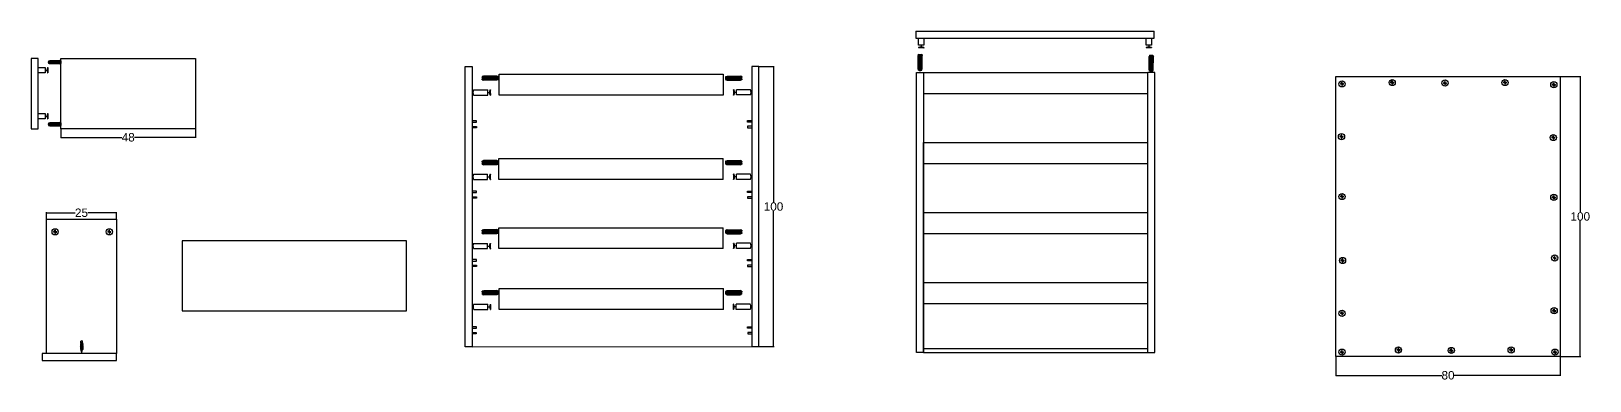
# Model space of a CAD drawing. Header units: inches. Extents: x -8 to 1551, y -417 to 323.
# Drawn here: x 995 to 1551, y -417 to -292 of the extents above; entities that cross this region are included whole.
import ezdxf

# ---------------------------------------------------------------- set-up
doc = ezdxf.new("R2010")
doc.units = ezdxf.units.IN
doc.header["$MEASUREMENT"] = 0
doc.styles.get("Standard").update_dxf_attribs({"font": 'Arial.ttf'})
doc.dimstyles.get("Standard").update_dxf_attribs({"dimtxt": 0.18, "dimasz": 0.18, "dimexe": 0.18, "dimexo": 0.0625, "dimgap": 0.09, "dimtad": 0, "dimtih": 1, "dimtoh": 1, "dimdec": 4, "dimzin": 0, "dimdsep": 46, "dimtxsty": 'Standard', "dimcen": 0.09, "dimadec": 0, "dimazin": 0, "dimtfac": 1, "dimtdec": 4, "dimtofl": 0, "dimtmove": 0, "dimatfit": 3, "dimfxl": 1, "dimtolj": 1, "dimtzin": 0, "dimarcsym": 0})

# ---------------------------------------------------------------- blocks, each defined once
blk = doc.blocks.new('Vite a croce a testa troncoconica - 10 mm da sopra')
at = {"color": 0, "linetype": 'Continuous'}
for p, q in [((-0.9, 0.9), (-5, 0.9)), ((-0.9, 0.9), (-0.9, 5)), ((0.9, 0.9), (-0.9, 0.9)), ((-0.9, 0.9), (-0.9, -0.9)), ((0.9, 0.9), (0.9, 5)), ((0.9, 0.9), (5, 0.9)), ((0.9, 0.9), (0.9, -0.9)), ((-0.9, -0.9), (-5, -0.9)), ((0.9, -0.9), (-0.9, -0.9)), ((-0.9, -0.9), (-0.9, -5)), ((0.9, -0.9), (0.9, -5)), ((0.9, -0.9), (5, -0.9))]:
    blk.add_line(p, q, dxfattribs=at)
blk.add_circle((0, 0), 9.84, dxfattribs=at)
for start, end in [(169.7597, 190.2403), (79.7597, 100.2403), (349.7597, 10.2403), (259.7597, 280.2403)]:
    blk.add_arc((0, 0), 5.09, start, end, dxfattribs=at)
blk = doc.blocks.new('_ArchTick')
at = {"color": 0, "linetype": 'ByBlock', "const_width": 0.15}
blk.add_lwpolyline([(-0.5, -0.5), (0.5, 0.5)], dxfattribs=at)
blk = doc.blocks.new('*D38')
at = {"color": 0, "lineweight": -2, "transparency": 16777216}
for p, q in [((1460.56, -408.4), (1460.56, -415.24)), ((1540.56, -408.4), (1540.56, -415.24)), ((1460.56, -415.06), (1498.35, -415.06)), ((1540.56, -415.06), (1502.78, -415.06))]:
    blk.add_line(p, q, dxfattribs=at)
at = {"layer": 'Defpoints', "color": 0, "transparency": 16777216}
for p in [(1460.56, -408.34), (1540.56, -408.34), (1540.56, -415.06)]:
    blk.add_point(p, dxfattribs=at)
at = {"color": 0, "lineweight": -2, "transparency": 16777216, "xscale": 0.18, "yscale": 0.18, "zscale": 0.18, "rotation": 180}
blk.add_blockref('_ArchTick', (1460.56, -415.06), dxfattribs=at)
at = {"color": 0, "lineweight": -2, "transparency": 16777216, "xscale": 0.18, "yscale": 0.18, "zscale": 0.18}
blk.add_blockref('_ArchTick', (1540.56, -415.06), dxfattribs=at)
at = {"color": 0, "transparency": 16777216, "insert": (1500.56, -415.06), "char_height": 3, "attachment_point": 5}
blk.add_mtext('\\A1;80', dxfattribs=at)
blk = doc.blocks.new('*D39')
at = {"color": 0, "lineweight": -2, "transparency": 16777216}
for p, q in [((1540.63, -308.34), (1547.93, -308.34)), ((1547.75, -308.34), (1547.75, -356.72)), ((1547.75, -408.34), (1547.75, -359.95)), ((1540.63, -408.34), (1547.93, -408.34))]:
    blk.add_line(p, q, dxfattribs=at)
at = {"layer": 'Defpoints', "color": 0, "transparency": 16777216}
for p in [(1540.56, -308.34), (1540.56, -408.34), (1547.75, -408.34)]:
    blk.add_point(p, dxfattribs=at)
at = {"color": 0, "lineweight": -2, "transparency": 16777216, "xscale": 0.18, "yscale": 0.18, "zscale": 0.18}
for p, rotation in [((1547.75, -308.34), 90), ((1547.75, -408.34), 270)]:
    blk.add_blockref('_ArchTick', p, dxfattribs=dict(at, rotation=rotation))
at = {"color": 0, "transparency": 16777216, "insert": (1547.75, -358.34), "char_height": 3, "attachment_point": 5}
blk.add_mtext('\\A1;100', dxfattribs=at)
blk = doc.blocks.new('*D40')
at = {"color": 0, "lineweight": -2, "transparency": 16777216}
for p, q in [((1254.69, -304.81), (1260.08, -304.81)), ((1259.9, -304.81), (1259.9, -353.2)), ((1259.9, -404.81), (1259.9, -356.42)), ((1254.69, -404.81), (1260.08, -404.81))]:
    blk.add_line(p, q, dxfattribs=at)
at = {"layer": 'Defpoints', "color": 0, "transparency": 16777216}
for p in [(1254.62, -304.81), (1259.9, -304.81), (1254.62, -404.81)]:
    blk.add_point(p, dxfattribs=at)
at = {"color": 0, "lineweight": -2, "transparency": 16777216, "xscale": 0.18, "yscale": 0.18, "zscale": 0.18}
for p, rotation in [((1259.9, -304.81), 90), ((1259.9, -404.81), 270)]:
    blk.add_blockref('_ArchTick', p, dxfattribs=dict(at, rotation=rotation))
at = {"color": 0, "transparency": 16777216, "insert": (1259.9, -354.81), "char_height": 3, "attachment_point": 5}
blk.add_mtext('\\A1;100', dxfattribs=at)
blk = doc.blocks.new('*D41')
at = {"color": 0, "lineweight": -2, "transparency": 16777216}
for p, q in [((1005.65, -327.05), (1005.65, -330.27)), ((1053.65, -327.05), (1053.65, -330.27)), ((1005.65, -330.09), (1027.35, -330.09)), ((1053.65, -330.09), (1031.95, -330.09))]:
    blk.add_line(p, q, dxfattribs=at)
at = {"layer": 'Defpoints', "color": 0, "transparency": 16777216}
for p in [(1005.65, -326.99), (1053.65, -326.99), (1053.65, -330.09)]:
    blk.add_point(p, dxfattribs=at)
at = {"color": 0, "lineweight": -2, "transparency": 16777216, "xscale": 0.18, "yscale": 0.18, "zscale": 0.18, "rotation": 180}
blk.add_blockref('_ArchTick', (1005.65, -330.09), dxfattribs=at)
at = {"color": 0, "lineweight": -2, "transparency": 16777216, "xscale": 0.18, "yscale": 0.18, "zscale": 0.18}
blk.add_blockref('_ArchTick', (1053.65, -330.09), dxfattribs=at)
at = {"color": 0, "transparency": 16777216, "insert": (1029.65, -330.09), "char_height": 3, "attachment_point": 5}
blk.add_mtext('\\A1;48', dxfattribs=at)
blk = doc.blocks.new('*D42')
at = {"color": 0, "lineweight": -2, "transparency": 16777216}
for p, q in [((1000.48, -359.25), (1000.48, -356.84)), ((1000.48, -357.02), (1010.7, -357.02)), ((1025.48, -357.02), (1015.25, -357.02)), ((1025.48, -359.25), (1025.48, -356.84))]:
    blk.add_line(p, q, dxfattribs=at)
at = {"layer": 'Defpoints', "color": 0, "transparency": 16777216}
for p in [(1000.48, -359.31), (1025.48, -357.02), (1025.48, -359.31)]:
    blk.add_point(p, dxfattribs=at)
at = {"color": 0, "lineweight": -2, "transparency": 16777216, "xscale": 0.18, "yscale": 0.18, "zscale": 0.18, "rotation": 180}
blk.add_blockref('_ArchTick', (1000.48, -357.02), dxfattribs=at)
at = {"color": 0, "lineweight": -2, "transparency": 16777216, "xscale": 0.18, "yscale": 0.18, "zscale": 0.18}
blk.add_blockref('_ArchTick', (1025.48, -357.02), dxfattribs=at)
at = {"color": 0, "transparency": 16777216, "insert": (1012.98, -357.02), "char_height": 3, "attachment_point": 5}
blk.add_mtext('\\A1;25', dxfattribs=at)

msp = doc.modelspace()

# ---------------------------------------------------------------- linework, layer by layer
for p, q in [((1310.72, -292.17), (1395.72, -292.17)), ((1310.72, -292.17), (1310.72, -294.67)), ((1310.72, -294.67), (1390.72, -294.67)), ((1311.64, -294.7), (1313.52, -294.7)), ((1311.64, -297.2), (1311.64, -294.7)), ((1311.64, -294.7), (1313.52, -294.7)), ((1313.52, -294.7), (1313.52, -297.2)), ((1390.72, -294.67), (1395.72, -294.67)), ((1392.86, -294.66), (1394.74, -294.66)), ((1392.86, -297.16), (1392.86, -294.66)), ((1392.86, -294.66), (1394.74, -294.66)), ((1394.74, -294.66), (1394.74, -297.16)), ((1395.72, -294.67), (1395.72, -292.17)), ((1313.52, -297.2), (1311.64, -297.2)), ((1311.66, -298.02), (1311.66, -298.03)), ((1311.66, -298.03), (1311.66, -298.18)), ((1312.61, -297.2), (1312.61, -297.86)), ((1313.55, -298.05), (1313.55, -298.2)), ((1394.74, -297.16), (1392.86, -297.16)), ((1392.88, -297.97), (1392.88, -297.98)), ((1392.88, -297.98), (1392.88, -298.13)), ((1393.83, -297.16), (1393.83, -297.81)), ((1394.77, -298.01), (1394.77, -298.16)), ((997.53, -301.99), (995.03, -301.99)), ((995.03, -301.99), (995.03, -326.99)), ((997.53, -326.99), (997.53, -301.99)), ((997.53, -305.2), (1000, -305.2)), ((1000, -305.2), (1000, -307.08)), ((1000.84, -305.17), (1000.99, -305.17)), ((1001.15, -303.16), (1005.62, -303.17)), ((1001.15, -303.3), (1005.62, -303.3)), ((1001.17, -303.02), (1005.62, -303.03)), ((1001.17, -303.43), (1005.62, -303.44)), ((1001.21, -302.89), (1005.64, -302.9)), ((1001.21, -303.56), (1005.64, -303.57)), ((1001.24, -303.64), (1001.62, -303.77)), ((1001.27, -302.75), (1001.63, -302.61)), ((1001.27, -302.75), (1005.65, -302.77)), ((1001.41, -303.7), (1005.52, -303.71)), ((1001.62, -303.77), (1005.28, -303.8)), ((1001.63, -302.61), (1005.29, -302.64)), ((1005.65, -303.67), (1005.28, -303.8)), ((1005.65, -302.77), (1005.29, -302.64)), ((1005.65, -326.99), (1005.65, -301.99)), ((1005.65, -301.99), (1053.65, -301.99)), ((1053.65, -301.99), (1053.65, -326.99)), ((1149.92, -404.84), (1149.92, -304.84)), ((1149.92, -304.84), (1152.42, -304.84)), ((1152.42, -304.84), (1152.42, -404.84)), ((1152.42, -304.84), (1152.42, -329.84)), ((1252.12, -304.81), (1252.12, -404.81)), ((1252.12, -304.81), (1252.12, -329.81)), ((1254.62, -304.81), (1252.12, -304.81)), ((1252.12, -304.81), (1252.12, -404.81)), ((1252.12, -304.81), (1252.12, -329.81)), ((1254.62, -404.81), (1254.62, -304.81)), ((1311.47, -305.6), (1311.5, -300.9)), ((1311.65, -306.06), (1311.47, -305.6)), ((1311.67, -300.41), (1311.5, -300.9)), ((1311.65, -306.06), (1311.67, -300.41)), ((1311.82, -306.14), (1311.83, -300.44)), ((1311.99, -306.19), (1312, -300.46)), ((1312.17, -306.22), (1312.18, -300.47)), ((1312.35, -306.22), (1312.35, -300.47)), ((1312.51, -306.19), (1312.52, -300.46)), ((1312.69, -306.14), (1312.7, -300.44)), ((1312.78, -306.1), (1312.96, -305.61)), ((1312.82, -300.41), (1312.99, -300.91)), ((1312.86, -305.88), (1312.88, -300.61)), ((1312.96, -305.61), (1312.99, -300.91)), ((1393.91, -305.91), (1393.94, -301.21)), ((1394.12, -300.72), (1393.94, -301.21)), ((1394.09, -306.37), (1394.12, -300.72)), ((1394.27, -306.46), (1394.28, -300.75)), ((1394.44, -306.51), (1394.45, -300.78)), ((1394.61, -306.53), (1394.62, -300.79)), ((1394.79, -306.53), (1394.8, -300.79)), ((1394.96, -306.51), (1394.97, -300.78)), ((1395.13, -306.46), (1395.14, -300.75)), ((1395.26, -300.73), (1395.43, -301.22)), ((1395.31, -306.2), (1395.33, -300.92)), ((1395.4, -305.92), (1395.43, -301.22)), ((1000, -307.08), (997.53, -307.08)), ((1000, -306.11), (1000.65, -306.11)), ((1000.81, -307.06), (1000.82, -307.06)), ((1000.82, -307.06), (1000.97, -307.06)), ((1155.97, -308.42), (1156.46, -308.24)), ((1161.62, -308.39), (1155.97, -308.42)), ((1155.97, -309.56), (1156.47, -309.73)), ((1161.7, -308.57), (1156, -308.58)), ((1161.7, -309.43), (1156, -309.44)), ((1161.75, -308.74), (1156.02, -308.75)), ((1161.75, -309.26), (1156.02, -309.27)), ((1161.78, -308.91), (1156.03, -308.92)), ((1161.78, -309.09), (1156.03, -309.1)), ((1161.44, -309.61), (1156.16, -309.63)), ((1161.16, -308.22), (1156.46, -308.24)), ((1161.16, -309.71), (1156.47, -309.73)), ((1161.62, -308.39), (1161.16, -308.22)), ((1161.66, -309.53), (1161.16, -309.71)), ((1161.96, -307.53), (1241.96, -307.53)), ((1161.96, -314.99), (1161.96, -307.53)), ((1241.96, -307.53), (1241.96, -314.99)), ((1242.77, -308.89), (1248.51, -308.9)), ((1242.77, -309.07), (1248.51, -309.07)), ((1242.79, -308.72), (1248.52, -308.72)), ((1242.79, -309.24), (1248.52, -309.25)), ((1242.84, -308.54), (1248.55, -308.56)), ((1242.84, -309.41), (1248.55, -309.42)), ((1242.89, -309.51), (1243.38, -309.68)), ((1242.93, -308.37), (1243.39, -308.19)), ((1242.93, -308.37), (1248.58, -308.39)), ((1243.1, -309.58), (1248.38, -309.61)), ((1243.38, -309.68), (1248.08, -309.71)), ((1243.39, -308.19), (1248.09, -308.22)), ((1248.57, -309.54), (1248.08, -309.71)), ((1248.58, -308.39), (1248.09, -308.22)), ((1310.92, -406.95), (1310.92, -306.95)), ((1310.92, -306.95), (1313.42, -306.95)), ((1313.42, -306.95), (1313.42, -406.95)), ((1313.42, -306.95), (1393.42, -306.95)), ((1313.42, -306.95), (1313.42, -314.41)), ((1393.42, -406.95), (1393.42, -306.95)), ((1395.92, -306.95), (1393.42, -306.95)), ((1394.09, -306.37), (1393.91, -305.91)), ((1395.23, -306.41), (1395.4, -305.92)), ((1395.92, -406.95), (1395.92, -306.95)), ((1460.56, -408.34), (1460.56, -308.34)), ((1460.56, -308.34), (1540.56, -308.34)), ((1540.56, -308.34), (1540.56, -408.34)), ((1152.91, -313.1), (1157.91, -313.1)), ((1152.91, -314.98), (1157.91, -314.98)), ((1157.91, -314.98), (1157.91, -313.1)), ((1157.91, -314.07), (1158.56, -314.07)), ((1158.72, -313.12), (1158.73, -313.12)), ((1158.73, -313.12), (1158.88, -313.12)), ((1158.76, -315.01), (1158.91, -315.01)), ((1241.96, -314.99), (1161.96, -314.99)), ((1245.79, -314.99), (1245.64, -314.99)), ((1245.81, -313.1), (1245.66, -313.1)), ((1245.82, -313.1), (1245.81, -313.1)), ((1246.63, -314.05), (1245.98, -314.05)), ((1251.64, -313.08), (1246.64, -313.08)), ((1246.64, -314.96), (1246.64, -313.08)), ((1251.64, -314.96), (1246.64, -314.96)), ((1313.42, -314.41), (1393.42, -314.41)), ((997.52, -321.57), (999.99, -321.57)), ((999.99, -321.57), (999.99, -323.45)), ((999.99, -322.48), (1000.64, -322.48)), ((1000.84, -321.55), (1000.99, -321.55)), ((995.03, -326.99), (997.53, -326.99)), ((999.99, -323.45), (997.52, -323.45)), ((1000.81, -323.43), (1000.81, -323.43)), ((1000.81, -323.43), (1000.96, -323.43)), ((1001.15, -325.33), (1005.62, -325.33)), ((1001.15, -325.47), (1005.62, -325.47)), ((1001.17, -325.19), (1005.63, -325.2)), ((1001.17, -325.6), (1005.63, -325.6)), ((1001.21, -325.06), (1005.64, -325.07)), ((1001.21, -325.73), (1005.64, -325.74)), ((1001.24, -325.81), (1001.63, -325.94)), ((1001.27, -324.92), (1001.63, -324.78)), ((1001.27, -324.92), (1005.66, -324.94)), ((1001.41, -325.87), (1005.52, -325.88)), ((1001.63, -324.78), (1005.29, -324.8)), ((1001.63, -325.94), (1005.28, -325.96)), ((1005.66, -325.84), (1005.28, -325.96)), ((1005.66, -324.94), (1005.29, -324.8)), ((1053.65, -326.99), (1005.65, -326.99)), ((1152.38, -326.16), (1153.88, -326.16)), ((1153.88, -326.66), (1152.38, -326.66)), ((1153.93, -324.16), (1152.43, -324.16)), ((1152.43, -324.66), (1153.93, -324.66)), ((1153.88, -326.16), (1153.88, -326.66)), ((1153.93, -324.66), (1153.93, -324.16)), ((1250.62, -324.63), (1250.62, -324.13)), ((1250.62, -324.13), (1252.12, -324.13)), ((1252.12, -324.63), (1250.62, -324.63)), ((1252.16, -326.14), (1250.66, -326.14)), ((1250.66, -326.14), (1250.66, -326.64)), ((1250.66, -326.64), (1252.16, -326.64)), ((1152.42, -329.84), (1152.42, -354.84)), ((1252.12, -329.81), (1252.12, -354.81)), ((1252.12, -329.81), (1252.12, -354.81)), ((1313.42, -356.95), (1313.42, -331.95)), ((1313.42, -331.95), (1393.42, -331.95)), ((1313.42, -331.95), (1313.42, -339.41)), ((1155.96, -338.57), (1156.45, -338.39)), ((1161.61, -338.54), (1155.96, -338.57)), ((1161.7, -338.72), (1155.99, -338.73)), ((1161.75, -338.89), (1156.02, -338.89)), ((1161.77, -339.06), (1156.03, -339.07)), ((1161.15, -338.36), (1156.45, -338.39)), ((1161.61, -338.54), (1161.15, -338.36)), ((1161.95, -337.67), (1241.95, -337.67)), ((1161.95, -345.14), (1161.95, -337.67)), ((1241.95, -345.14), (1241.95, -337.67)), ((1242.77, -339.04), (1248.52, -339.05)), ((1242.77, -339.22), (1248.52, -339.22)), ((1242.79, -338.87), (1248.53, -338.87)), ((1242.85, -338.69), (1248.55, -338.7)), ((1242.93, -338.52), (1243.39, -338.34)), ((1242.93, -338.52), (1248.58, -338.54)), ((1243.39, -338.34), (1248.09, -338.37)), ((1248.58, -338.54), (1248.09, -338.37)), ((1152.9, -343.25), (1157.9, -343.25)), ((1155.97, -339.71), (1156.46, -339.88)), ((1161.7, -339.58), (1155.99, -339.59)), ((1161.75, -339.41), (1156.02, -339.42)), ((1161.77, -339.24), (1156.03, -339.25)), ((1161.44, -339.76), (1156.16, -339.78)), ((1161.16, -339.85), (1156.46, -339.88)), ((1157.9, -345.13), (1157.9, -343.25)), ((1157.9, -344.22), (1158.56, -344.22)), ((1158.72, -343.27), (1158.73, -343.27)), ((1158.73, -343.27), (1158.88, -343.27)), ((1161.65, -339.68), (1161.16, -339.85)), ((1242.8, -339.38), (1248.53, -339.4)), ((1242.85, -339.56), (1248.55, -339.57)), ((1242.89, -339.66), (1243.38, -339.83)), ((1243.11, -339.73), (1248.38, -339.75)), ((1243.38, -339.83), (1248.08, -339.86)), ((1245.82, -343.25), (1245.67, -343.25)), ((1245.82, -343.25), (1245.82, -343.25)), ((1246.64, -344.19), (1245.98, -344.19)), ((1251.64, -343.23), (1246.64, -343.23)), ((1246.64, -345.11), (1246.64, -343.23)), ((1248.57, -339.69), (1248.08, -339.86)), ((1313.42, -339.41), (1393.42, -339.41)), ((1153.93, -349.31), (1152.43, -349.31)), ((1152.43, -349.81), (1153.93, -349.81)), ((1152.9, -345.13), (1157.9, -345.13)), ((1153.93, -349.81), (1153.93, -349.31)), ((1158.75, -345.16), (1158.9, -345.16)), ((1241.95, -345.14), (1161.95, -345.14)), ((1245.79, -345.13), (1245.64, -345.13)), ((1251.64, -345.11), (1246.64, -345.11)), ((1250.62, -349.79), (1250.62, -349.29)), ((1250.62, -349.29), (1252.12, -349.29)), ((1252.12, -349.79), (1250.62, -349.79)), ((1152.38, -351.31), (1153.88, -351.31)), ((1153.88, -351.81), (1152.38, -351.81)), ((1152.42, -354.84), (1152.42, -379.84)), ((1153.88, -351.31), (1153.88, -351.81)), ((1252.16, -351.29), (1250.66, -351.29)), ((1250.66, -351.29), (1250.66, -351.79)), ((1250.66, -351.79), (1252.16, -351.79)), ((1252.12, -354.81), (1252.12, -379.81)), ((1252.12, -354.81), (1252.12, -379.81)), ((1000.48, -407.31), (1000.48, -359.31)), ((1000.48, -359.31), (1025.48, -359.31)), ((1025.48, -359.31), (1025.48, -407.31)), ((1313.42, -381.95), (1313.42, -356.95)), ((1313.42, -356.95), (1393.42, -356.95)), ((1313.42, -356.95), (1313.42, -364.41)), ((1155.96, -363.25), (1156.45, -363.07)), ((1161.61, -363.22), (1155.96, -363.25)), ((1155.97, -364.39), (1156.46, -364.56)), ((1161.7, -363.4), (1155.99, -363.41)), ((1161.7, -364.26), (1155.99, -364.27)), ((1161.75, -363.57), (1156.02, -363.57)), ((1161.75, -364.09), (1156.02, -364.1)), ((1161.77, -363.74), (1156.03, -363.75)), ((1161.77, -363.92), (1156.03, -363.93)), ((1161.44, -364.44), (1156.16, -364.46)), ((1161.15, -363.04), (1156.45, -363.07)), ((1161.16, -364.53), (1156.46, -364.56)), ((1161.61, -363.22), (1161.15, -363.04)), ((1161.65, -364.36), (1161.16, -364.53)), ((1161.95, -362.35), (1241.95, -362.35)), ((1161.95, -369.82), (1161.95, -362.35)), ((1241.95, -369.82), (1241.95, -362.35)), ((1242.77, -363.72), (1248.52, -363.73)), ((1242.77, -363.9), (1248.52, -363.9)), ((1242.79, -363.55), (1248.53, -363.55)), ((1242.8, -364.06), (1248.53, -364.08)), ((1242.85, -363.37), (1248.55, -363.38)), ((1242.85, -364.24), (1248.55, -364.25)), ((1242.89, -364.34), (1243.38, -364.51)), ((1242.93, -363.2), (1243.39, -363.02)), ((1242.93, -363.2), (1248.58, -363.22)), ((1243.11, -364.41), (1248.38, -364.43)), ((1243.38, -364.51), (1248.08, -364.54)), ((1243.39, -363.02), (1248.09, -363.05)), ((1248.57, -364.37), (1248.08, -364.54)), ((1248.58, -363.22), (1248.09, -363.05)), ((1313.42, -364.41), (1393.42, -364.41)), ((1128.92, -367.08), (1048.92, -367.08)), ((1048.92, -367.08), (1048.92, -392.08)), ((1128.92, -392.08), (1128.92, -367.08)), ((1152.9, -367.93), (1157.9, -367.93)), ((1152.9, -369.81), (1157.9, -369.81)), ((1157.9, -369.81), (1157.9, -367.93)), ((1157.9, -368.9), (1158.56, -368.9)), ((1158.72, -367.95), (1158.73, -367.95)), ((1158.73, -367.95), (1158.88, -367.95)), ((1158.75, -369.84), (1158.9, -369.84)), ((1241.95, -369.82), (1161.95, -369.82)), ((1245.79, -369.81), (1245.64, -369.81)), ((1245.82, -367.93), (1245.67, -367.93)), ((1245.82, -367.93), (1245.82, -367.93)), ((1246.64, -368.87), (1245.98, -368.87)), ((1251.64, -367.91), (1246.64, -367.91)), ((1246.64, -369.79), (1246.64, -367.91)), ((1251.64, -369.79), (1246.64, -369.79)), ((1152.39, -375.75), (1153.89, -375.75)), ((1153.89, -376.25), (1152.39, -376.25)), ((1153.94, -373.75), (1152.44, -373.75)), ((1152.44, -374.25), (1153.94, -374.25)), ((1153.89, -375.75), (1153.89, -376.25)), ((1153.94, -374.25), (1153.94, -373.75)), ((1250.6, -374.23), (1250.6, -373.73)), ((1250.6, -373.73), (1252.1, -373.73)), ((1252.1, -374.23), (1250.6, -374.23)), ((1252.15, -375.73), (1250.65, -375.73)), ((1250.65, -375.73), (1250.65, -376.23)), ((1250.65, -376.23), (1252.15, -376.23)), ((1313.42, -406.95), (1313.42, -381.95)), ((1313.42, -381.95), (1393.42, -381.95)), ((1313.42, -381.95), (1313.42, -389.41)), ((1156, -385), (1156.5, -384.83)), ((1161.66, -384.98), (1156, -385)), ((1156.01, -386.15), (1156.5, -386.32)), ((1161.74, -386.02), (1156.03, -386.03)), ((1161.74, -385.15), (1156.04, -385.16)), ((1161.79, -385.33), (1156.06, -385.33)), ((1161.79, -385.84), (1156.06, -385.86)), ((1161.82, -385.5), (1156.07, -385.51)), ((1161.82, -385.68), (1156.07, -385.68)), ((1161.48, -386.19), (1156.2, -386.21)), ((1161.19, -384.8), (1156.5, -384.83)), ((1161.2, -386.29), (1156.5, -386.32)), ((1161.66, -384.98), (1161.19, -384.8)), ((1161.69, -386.12), (1161.2, -386.29)), ((1162, -384.11), (1242, -384.11)), ((1162, -391.57), (1162, -384.11)), ((1242, -391.57), (1242, -384.11)), ((1242.73, -385.47), (1248.47, -385.49)), ((1242.73, -385.65), (1248.47, -385.66)), ((1242.75, -385.3), (1248.48, -385.31)), ((1242.75, -385.82), (1248.49, -385.83)), ((1242.8, -385.13), (1248.51, -385.14)), ((1242.81, -385.99), (1248.51, -386.01)), ((1242.85, -386.09), (1243.34, -386.27)), ((1242.89, -384.96), (1243.35, -384.78)), ((1242.89, -384.96), (1248.54, -384.98)), ((1243.06, -386.17), (1248.34, -386.19)), ((1243.34, -386.27), (1248.04, -386.29)), ((1243.35, -384.78), (1248.05, -384.8)), ((1248.53, -386.13), (1248.04, -386.29)), ((1248.54, -384.98), (1248.05, -384.8)), ((1048.92, -392.08), (1128.92, -392.08)), ((1152.95, -389.69), (1157.95, -389.69)), ((1152.95, -391.57), (1157.95, -391.57)), ((1157.95, -391.57), (1157.95, -389.69)), ((1157.95, -390.65), (1158.6, -390.65)), ((1158.76, -389.71), (1158.77, -389.71)), ((1158.77, -389.71), (1158.92, -389.71)), ((1158.79, -391.59), (1158.94, -391.59)), ((1242, -391.57), (1162, -391.57)), ((1245.75, -391.57), (1245.6, -391.57)), ((1245.78, -389.69), (1245.63, -389.69)), ((1245.78, -389.69), (1245.78, -389.69)), ((1246.6, -390.63), (1245.94, -390.63)), ((1251.6, -389.66), (1246.6, -389.66)), ((1246.6, -391.55), (1246.6, -389.66)), ((1251.6, -391.55), (1246.6, -391.55)), ((1313.42, -389.41), (1393.42, -389.41)), ((1152.36, -399.77), (1153.86, -399.77)), ((1153.86, -400.27), (1152.36, -400.27)), ((1153.9, -397.77), (1152.4, -397.77)), ((1152.4, -398.27), (1153.9, -398.27)), ((1153.86, -399.77), (1153.86, -400.27)), ((1153.9, -398.27), (1153.9, -397.77)), ((1250.64, -398.24), (1250.64, -397.74)), ((1250.64, -397.74), (1252.14, -397.74)), ((1252.14, -398.24), (1250.64, -398.24)), ((1252.19, -399.74), (1250.69, -399.74)), ((1250.69, -399.74), (1250.69, -400.24)), ((1250.69, -400.24), (1252.19, -400.24)), ((1152.42, -404.84), (1149.92, -404.84)), ((1152.42, -404.84), (1252.12, -404.81)), ((1252.12, -404.81), (1254.62, -404.81)), ((1313.42, -406.95), (1313.42, -405.45)), ((1313.42, -405.45), (1393.42, -405.45)), ((1000.48, -407.31), (998.98, -407.31)), ((998.98, -407.31), (998.98, -409.81)), ((998.98, -409.81), (1023.98, -409.81)), ((1025.48, -407.31), (1000.48, -407.31)), ((1000.48, -407.31), (1000.48, -407.31)), ((1023.98, -409.81), (1025.48, -409.81)), ((1025.48, -409.81), (1025.48, -407.31)), ((1313.42, -406.95), (1310.92, -406.95)), ((1313.42, -406.95), (1393.42, -406.95)), ((1393.42, -406.95), (1395.92, -406.95)), ((1540.56, -408.34), (1460.56, -408.34))]:
    msp.add_line(p, q)
at = {"color": 7}
for p, q in [((1012.72, -403.8), (1012.52, -403.95)), ((1012.96, -404.1), (1012.52, -403.95)), ((1013.53, -404.08), (1012.52, -403.95)), ((1012.73, -404.25), (1012.53, -404.39)), ((1013.54, -404.52), (1012.53, -404.39)), ((1012.97, -404.54), (1012.53, -404.39)), ((1012.74, -404.69), (1012.54, -404.83)), ((1012.98, -404.98), (1012.54, -404.83)), ((1013.55, -404.96), (1012.54, -404.83)), ((1012.75, -405.13), (1012.55, -405.27)), ((1012.98, -405.41), (1012.55, -405.27)), ((1013.56, -405.4), (1012.55, -405.27)), ((1012.77, -405.41), (1012.57, -405.56)), ((1013.58, -405.69), (1012.57, -405.56)), ((1013.01, -405.7), (1012.57, -405.56)), ((1012.71, -403.42), (1012.72, -403.8)), ((1013.02, -403.91), (1012.72, -403.8)), ((1012.73, -404.25), (1012.73, -404.02)), ((1013.03, -404.35), (1012.73, -404.25)), ((1012.74, -404.69), (1012.74, -404.46)), ((1013.04, -404.79), (1012.74, -404.69)), ((1012.75, -405.13), (1012.74, -404.9)), ((1013.05, -405.23), (1012.75, -405.13)), ((1013.07, -405.51), (1012.77, -405.41)), ((1012.77, -405.74), (1012.77, -405.62)), ((1012.89, -406.12), (1012.77, -405.74)), ((1012.96, -404.1), (1013.33, -404.22)), ((1012.97, -404.54), (1013.34, -404.66)), ((1012.98, -404.98), (1013.35, -405.11)), ((1012.98, -405.41), (1013.35, -405.54)), ((1013.01, -405.7), (1013.38, -405.83)), ((1013.52, -403.63), (1013.02, -403.57)), ((1013.02, -403.91), (1013.53, -404.08)), ((1013.03, -404.35), (1013.54, -404.52)), ((1013.04, -404.79), (1013.55, -404.96)), ((1013.05, -405.23), (1013.56, -405.4)), ((1013.07, -405.51), (1013.58, -405.69)), ((1013.08, -403.48), (1013.52, -403.63)), ((1013.08, -403.69), (1013.32, -403.78)), ((1013.26, -406.2), (1013.38, -405.83)), ((1013.31, -403.41), (1013.33, -404.01)), ((1013.52, -403.63), (1013.32, -403.78)), ((1013.53, -404.08), (1013.33, -404.22)), ((1013.33, -404.22), (1013.34, -404.45)), ((1013.54, -404.52), (1013.34, -404.66)), ((1013.34, -404.66), (1013.35, -404.89)), ((1013.55, -404.96), (1013.35, -405.11)), ((1013.35, -405.11), (1013.36, -405.33)), ((1013.56, -405.4), (1013.35, -405.54)), ((1013.37, -405.39), (1013.37, -405.62)), ((1013.58, -405.69), (1013.38, -405.83)), ((1013.39, -403.4), (1013.4, -404.01)), ((1013.4, -404.22), (1013.41, -404.45)), ((1013.41, -404.66), (1013.42, -404.89)), ((1013.42, -405.1), (1013.43, -405.33)), ((1013.44, -405.39), (1013.44, -405.62)), ((1012.93, -406.09), (1012.83, -406.16)), ((1013.34, -406.22), (1012.83, -406.16)), ((1013.05, -406.23), (1012.83, -406.16)), ((1013.1, -406.86), (1012.9, -406.18)), ((1013.08, -406.14), (1012.93, -406.09)), ((1013.05, -406.23), (1013.24, -406.3)), ((1013.08, -406.14), (1013.34, -406.22)), ((1013.1, -406.86), (1013.24, -406.3))]:
    msp.add_line(p, q, dxfattribs=at)
at = {"color": 0}
for p, q in [((1012.71, -403.42), (1012.7, -402.82)), ((1013.31, -403.41), (1013.3, -402.77)), ((1013.39, -403.4), (1013.37, -402.8))]:
    msp.add_line(p, q, dxfattribs=at)
for centre, radius, start, end in [((1312.57, -300.44), 2.59, 67.7147, 110.4295), ((1312.5, -305.97), 7.84, 82.3249, 96.1234), ((1393.79, -300.4), 2.59, 67.7147, 110.4295), ((1393.72, -305.93), 7.84, 82.3249, 96.1234), ((1003.24, -306.16), 2.59, 157.7147, 200.4295), ((1008.77, -306.22), 7.84, 172.3249, 186.1234), ((1002.08, -303.22), 0.933, 149.8095, 206.3989), ((1008.35, -303.22), 2.73, 170.5112, 189.4888), ((1312.26, -297.88), 2.59, 256.9097, 282.4225), ((1394.7, -298.2), 2.59, 256.9097, 282.4225), ((1153.44, -309.01), 2.59, 347.5775, 13.0903), ((1160.58, -309), 1.2, 333.6011, 30.1905), ((1243.96, -308.97), 1.2, 149.8095, 206.3989), ((1251.1, -308.98), 2.59, 166.9097, 192.4225), ((1312.25, -305.02), 1.2, 239.8095, 296.3989), ((1394.7, -305.34), 1.2, 239.8095, 296.3989), ((1154.62, -314.04), 1.96, 151.2164, 208.7836), ((1161.15, -314.03), 2.59, 159.5705, 202.2853), ((1166.68, -313.96), 7.84, 173.8766, 187.6751), ((1237.87, -313.94), 7.84, 352.3249, 6.1234), ((1243.39, -314), 2.59, 337.7147, 20.4295), ((1249.92, -314.02), 1.96, 331.2164, 28.7836), ((1003.23, -322.53), 2.59, 157.7147, 200.4295), ((1008.76, -322.59), 7.84, 172.3249, 186.1234), ((1002.08, -325.39), 0.933, 149.8095, 206.3989), ((1008.35, -325.39), 2.73, 170.5112, 189.4888), ((1153.44, -339.15), 2.59, 347.5775, 13.0903), ((1160.58, -339.15), 1.2, 333.6011, 30.1905), ((1243.96, -339.12), 1.2, 149.8095, 206.3989), ((1251.11, -339.13), 2.59, 166.9097, 192.4225), ((1154.62, -344.19), 1.96, 151.2164, 208.7836), ((1161.14, -344.18), 2.59, 159.5705, 202.2853), ((1166.67, -344.11), 7.84, 173.8766, 187.6751), ((1237.87, -344.09), 7.84, 352.3249, 6.1234), ((1243.4, -344.15), 2.59, 337.7147, 20.4295), ((1249.92, -344.17), 1.96, 331.2164, 28.7836), ((1153.44, -363.83), 2.59, 347.5775, 13.0903), ((1160.58, -363.83), 1.2, 333.6011, 30.1905), ((1243.96, -363.8), 1.2, 149.8095, 206.3989), ((1251.11, -363.81), 2.59, 166.9097, 192.4225), ((1154.62, -368.87), 1.96, 151.2164, 208.7836), ((1161.14, -368.86), 2.59, 159.5705, 202.2853), ((1166.67, -368.79), 7.84, 173.8766, 187.6751), ((1237.87, -368.77), 7.84, 352.3249, 6.1234), ((1243.4, -368.83), 2.59, 337.7147, 20.4295), ((1249.92, -368.85), 1.96, 331.2164, 28.7836), ((1153.48, -385.59), 2.59, 347.5775, 13.0903), ((1160.62, -385.58), 1.2, 333.6011, 30.1905), ((1243.92, -385.56), 1.2, 149.8095, 206.3989), ((1251.06, -385.57), 2.59, 166.9097, 192.4225), ((1154.66, -390.63), 1.96, 151.2164, 208.7836), ((1161.19, -390.61), 2.59, 159.5705, 202.2853), ((1166.72, -390.55), 7.84, 173.8766, 187.6751), ((1237.83, -390.52), 7.84, 352.3249, 6.1234), ((1243.36, -390.59), 2.59, 337.7147, 20.4295), ((1249.88, -390.6), 1.96, 331.2164, 28.7836), ((1013.05, -403.44), 0.716, 63.2106, 119.2481)]:
    msp.add_arc(centre, radius, start, end)
at = {"linetype": 'Continuous'}
msp.add_arc((1013.03, -404.19), 0.829, 69.949, 112.5097, dxfattribs=at)
at = {"color": 7}
msp.add_arc((1013.13, -403.59), 0.115, 112.542, 244.4641, dxfattribs=at)

# ---------------------------------------------------------------- block references
at = {"xscale": 0.1125190308310454, "yscale": 0.1125190308310454, "zscale": 0.1125190308310454}
for p in [(1462.74, -311), (1538.32, -311.31), (1462.56, -329.86), (1538.13, -330.16), (1462.74, -351.23), (1538.32, -351.53), (1003.58, -363.83), (1022.91, -363.83), (1538.62, -373.15), (1462.93, -374.05), (1462.74, -392.9), (1538.43, -392)]:
    msp.add_blockref('Vite a croce a testa troncoconica - 10 mm da sopra', p, dxfattribs=at)
at = {"xscale": 0.1125190308310454, "yscale": 0.1125190308310454, "zscale": 0.1125190308310454, "rotation": 90}
for p in [(1480.65, -310.52), (1499.5, -310.71), (1520.88, -310.52), (1462.74, -406.77), (1482.87, -405.99), (1501.72, -406.17), (1523.09, -405.99), (1538.73, -406.77)]:
    msp.add_blockref('Vite a croce a testa troncoconica - 10 mm da sopra', p, dxfattribs=at)

# ---------------------------------------------------------------- dimensions: what is measured, and where the dimension line sits
for base, p1, p2, picture, middle in [((1259.9, -304.81), (1254.62, -404.81), (1254.62, -304.81), '*D40', (1259.9, -354.81)), ((1547.75, -408.34), (1540.56, -308.34), (1540.56, -408.34), '*D39', (1547.75, -358.34))]:
    dim = msp.add_linear_dim(base=base, p1=p1, p2=p2, angle=90, dimstyle='Standard', override={"dimtxt": 3, "dimdec": 0, "dimblk1": 'ArchTick', "dimblk2": 'ArchTick', "dimsah": 1})
    dim.commit()
    dim.dimension.update_dxf_attribs({"geometry": picture, "text_midpoint": middle})
for base, p1, p2, picture, middle in [((1053.65, -330.09), (1005.65, -326.99), (1053.65, -326.99), '*D41', (1029.65, -330.09)), ((1025.48, -357.02), (1000.48, -359.31), (1025.48, -359.31), '*D42', (1012.98, -357.02)), ((1540.56, -415.06), (1460.56, -408.34), (1540.56, -408.34), '*D38', (1500.56, -415.06))]:
    dim = msp.add_linear_dim(base=base, p1=p1, p2=p2, dimstyle='Standard', override={"dimtxt": 3, "dimdec": 0, "dimblk1": 'ArchTick', "dimblk2": 'ArchTick', "dimsah": 1})
    dim.commit()
    dim.dimension.update_dxf_attribs({"geometry": picture, "text_midpoint": middle})

doc.saveas('drawing.dxf')
